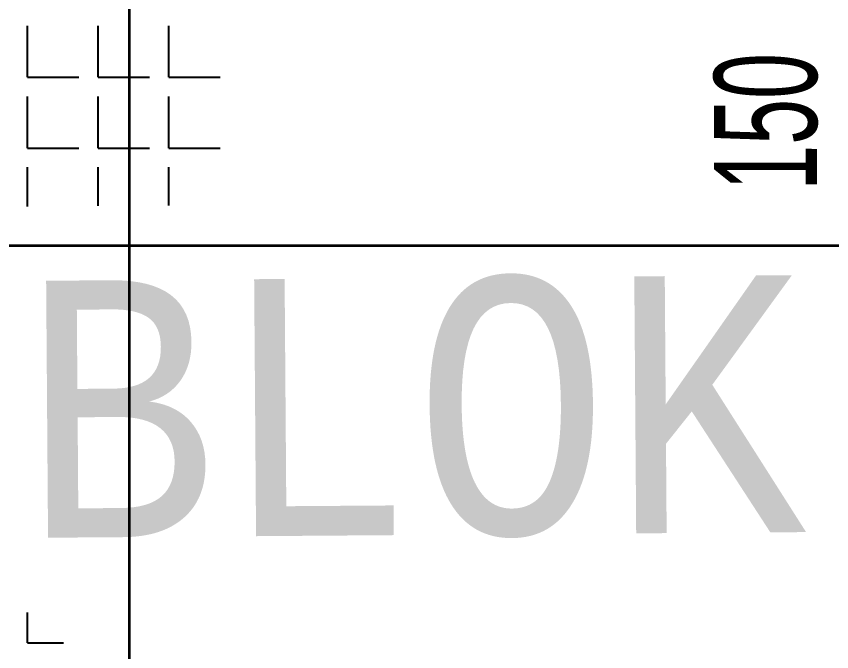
# Model space of a CAD drawing. Header units: inches. Extents: x -7543 to -822, y 102837 to 190349.
# Drawn here: x -837.17709 to -837.15331, y 102837.12474 to 102837.14328 of the extents above; entities that cross this region are included whole.
import ezdxf

# ---------------------------------------------------------------- set-up
doc = ezdxf.new("R2010")
doc.units = ezdxf.units.IN
doc.header["$MEASUREMENT"] = 0
doc.linetypes.add('__ZG_T_P__9', pattern=[22, 1, -10, 1, -10])
doc.linetypes.add('ACAD_ISO03W100', pattern=[30, 12, -18])
doc.layers.add('DUVAR', color=7, linetype='Continuous', lineweight=35, true_color=0xfc4642)
for name, color, linetype, lineweight in [('ICOL', 55, 'Continuous', 25), ('TARAMA', 8, 'Continuous', 25), ('YAZI', 7, 'Continuous', 25)]:
    doc.layers.add(name, color=color, linetype=linetype, lineweight=lineweight)
doc.styles.add('ISIM', font='monos.ttf', dxfattribs={"width": 1.1, "height": 200})
doc.styles.add('OLCU', font='tromand.shx', dxfattribs={"width": 0.6, "height": 12})

msp = doc.modelspace()

# ---------------------------------------------------------------- linework, layer by layer
at = {"layer": 'DUVAR', "linetype": 'ACAD_ISO03W100'}
msp.add_line((-837.173793, 102837.101893), (-837.173793, 102837.158349), dxfattribs=at)
at = {"layer": 'DUVAR', "linetype": '__ZG_T_P__9'}
msp.add_line((-837.146121, 102837.136588), (-837.183996, 102837.136587), dxfattribs=at)
at = {"layer": 'TARAMA'}
for p, q in [((-837.17677, 102837.141503), (-837.17677, 102837.143003)), ((-837.174707, 102837.141503), (-837.174707, 102837.143003)), ((-837.172645, 102837.141503), (-837.172645, 102837.143003)), ((-837.17677, 102837.141503), (-837.17527, 102837.141503)), ((-837.174707, 102837.141503), (-837.173207, 102837.141503)), ((-837.172645, 102837.141503), (-837.171145, 102837.141503)), ((-837.17677, 102837.13944), (-837.17677, 102837.14094)), ((-837.174707, 102837.13944), (-837.174707, 102837.14094)), ((-837.172645, 102837.13944), (-837.172645, 102837.14094)), ((-837.17677, 102837.13944), (-837.17527, 102837.13944)), ((-837.174707, 102837.13944), (-837.173207, 102837.13944)), ((-837.172645, 102837.13944), (-837.171145, 102837.13944)), ((-837.17677, 102837.137733), (-837.17677, 102837.138878)), ((-837.174707, 102837.137748), (-837.174707, 102837.138878)), ((-837.172645, 102837.137763), (-837.172645, 102837.138878)), ((-837.17677, 102837.125003), (-837.17677, 102837.125881)), ((-837.17677, 102837.125003), (-837.175721, 102837.125003))]:
    msp.add_line(p, q, dxfattribs=at)

# ---------------------------------------------------------------- texts
at = {"layer": 'ICOL', "style": 'OLCU', "width": 0.6}
msp.add_text('150', height=0.003, rotation=89.9883, dxfattribs=at).set_placement((-837.15374, 102837.138195))
at = {"layer": 'YAZI', "style": 'ISIM', "width": 0.9}
msp.add_text('B-BLOK', height=0.0075, rotation=0.4251, dxfattribs=at).set_placement((-837.188359, 102837.127976))

doc.saveas('drawing.dxf')
